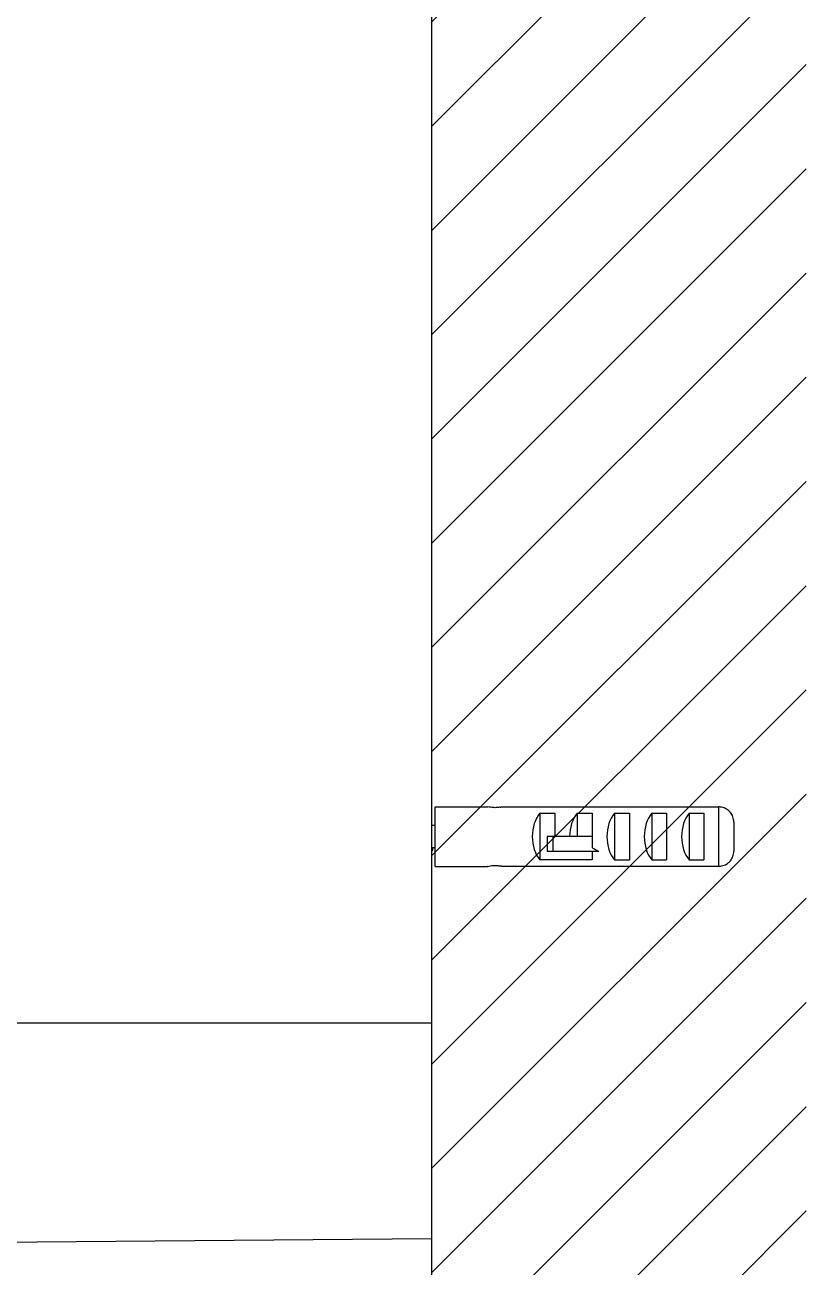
# Model space of a CAD drawing. Header units: millimetres. Extents: x 1236 to 1656, y -100 to 494.
# Drawn here: x 1564.46 to 1585.4, y 73.34 to 106.64 of the extents above; entities that cross this region are included whole.
import ezdxf

# ---------------------------------------------------------------- set-up
doc = ezdxf.new("R2010")
doc.units = ezdxf.units.MM
doc.header["$LTSCALE"] = 0.1
doc.layers.add('hatch', color=2, linetype='Continuous')

msp = doc.modelspace()

# ---------------------------------------------------------------- hatches: boundary and pattern name
at = {"layer": 'hatch'}
h = msp.add_hatch(dxfattribs=at)
h.set_pattern_fill('ANSI31', color=256, scale=0.622055)
h.set_pattern_definition([(45, (944.8059, -29.4733), (-1.3965525, 1.3965525), [])])
edge = h.paths.add_edge_path()
edge.add_line((1585.401, 439.4077), (1575.3631, 439.4077))
edge.add_line((1575.3631, 439.4077), (1575.3631, 158.4212))
edge.add_line((1575.3631, 158.4212), (1575.3698, 158.4195))
edge.add_spline(control_points=[(1575.3698, 158.4195), (1575.4161, 158.4083), (1575.4978, 158.3952), (1575.6105, 158.3952), (1575.6749, 158.4033), (1575.7045, 158.4086)], knot_values=[0, 0, 0, 0, 0.4237752, 0.7322165, 1, 1, 1, 1], degree=3, periodic=0)
edge.add_line((1575.4029, 158.4149), (1575.7363, 158.4149))
edge.add_arc((1575.5498, 159.2689), 0.8741, 280.19055, 282.31636, ccw=False)
edge.add_spline(control_points=[(1575.7045, 158.4086), (1575.6749, 158.4033), (1575.6105, 158.3952), (1575.4978, 158.3952), (1575.4161, 158.4083), (1575.3698, 158.4195)], knot_values=[0, 0, 0, 0, 0.2677835, 0.5762248, 1, 1, 1, 1], degree=3, periodic=0)
edge.add_line((1575.3631, 158.3835), (1575.3631, 156.8274))
edge.add_line((1575.3631, 156.8274), (1575.4029, 156.8274))
edge.add_spline(control_points=[(1575.7045, 156.8338), (1575.6749, 156.8391), (1575.6105, 156.8471), (1575.4978, 156.8471), (1575.4161, 156.834), (1575.3698, 156.8228)], knot_values=[0, 0, 0, 0, 0.2677887, 0.5762346, 1, 1, 1, 1], degree=3, periodic=0)
edge.add_line((1576.615, 156.9967), (1576.7631, 156.9967))
edge.add_ellipse((1577.0964, 157.6212), major_axis=(0, -0.8), ratio=0.6666667, start_angle=218.68219, end_angle=321.31781, ccw=False)
edge.add_line((1576.3089, 158.4149), (1575.4029, 158.4149))
edge.add_spline(control_points=[(1575.3698, 158.4195), (1575.4161, 158.4083), (1575.4978, 158.3952), (1575.6105, 158.3952), (1575.6749, 158.4033), (1575.7045, 158.4086)], knot_values=[0, 0, 0, 0, 0.4237752, 0.7322165, 1, 1, 1, 1], degree=3, periodic=0)
edge.add_arc((1575.5498, 159.2689), 0.8741, 280.19055, 282.31636)
edge.add_line((1575.7363, 158.4149), (1581.9632, 158.4149))
edge.add_line((1581.9632, 158.4149), (1581.9632, 156.8274))
edge.add_line((1581.9632, 156.8274), (1575.4029, 156.8274))
edge.add_spline(control_points=[(1575.7045, 156.8338), (1575.6749, 156.8391), (1575.6105, 156.8471), (1575.4978, 156.8471), (1575.4161, 156.834), (1575.3698, 156.8228)], knot_values=[0, 0, 0, 0, 0.2677887, 0.5762346, 1, 1, 1, 1], degree=3, periodic=0)
edge.add_line((1575.3698, 156.8228), (1575.3631, 156.8212))
edge.add_line((1575.3631, 156.8212), (1575.3631, 146.4209))
edge.add_line((1575.3631, 146.4209), (1575.3698, 146.4193))
edge.add_spline(control_points=[(1575.3698, 146.4193), (1575.4161, 146.4081), (1575.4978, 146.3949), (1575.6105, 146.3949), (1575.6749, 146.403), (1575.7045, 146.4083)], knot_values=[0, 0, 0, 0, 0.4237752, 0.7322165, 1, 1, 1, 1], degree=3, periodic=0)
edge.add_line((1575.4029, 146.4147), (1575.7363, 146.4147))
edge.add_arc((1575.5498, 147.2687), 0.8741, 280.19055, 282.31636, ccw=False)
edge.add_spline(control_points=[(1575.7045, 146.4083), (1575.6749, 146.403), (1575.6105, 146.3949), (1575.4978, 146.3949), (1575.4161, 146.4081), (1575.3698, 146.4193)], knot_values=[0, 0, 0, 0, 0.2677835, 0.5762248, 1, 1, 1, 1], degree=3, periodic=0)
edge.add_line((1575.3631, 146.3832), (1575.3631, 144.8272))
edge.add_line((1575.3631, 144.8272), (1575.4029, 144.8272))
edge.add_spline(control_points=[(1575.7045, 144.8335), (1575.6749, 144.8388), (1575.6105, 144.8469), (1575.4978, 144.8469), (1575.4161, 144.8338), (1575.3698, 144.8226)], knot_values=[0, 0, 0, 0, 0.2677887, 0.5762346, 1, 1, 1, 1], degree=3, periodic=0)
edge.add_line((1576.615, 144.9964), (1576.7631, 144.9964))
edge.add_ellipse((1577.0964, 145.6209), major_axis=(0, -0.8), ratio=0.6666667, start_angle=218.68219, end_angle=321.31781, ccw=False)
edge.add_line((1576.3089, 146.4147), (1575.4029, 146.4147))
edge.add_spline(control_points=[(1575.3698, 146.4193), (1575.4161, 146.4081), (1575.4978, 146.3949), (1575.6105, 146.3949), (1575.6749, 146.403), (1575.7045, 146.4083)], knot_values=[0, 0, 0, 0, 0.4237752, 0.7322165, 1, 1, 1, 1], degree=3, periodic=0)
edge.add_arc((1575.5498, 147.2687), 0.8741, 280.19055, 282.31636)
edge.add_line((1575.7363, 146.4147), (1581.9632, 146.4147))
edge.add_line((1581.9632, 146.4147), (1581.9632, 144.8272))
edge.add_line((1581.9632, 144.8272), (1575.4029, 144.8272))
edge.add_spline(control_points=[(1575.7045, 144.8335), (1575.6749, 144.8388), (1575.6105, 144.8469), (1575.4978, 144.8469), (1575.4161, 144.8338), (1575.3698, 144.8226)], knot_values=[0, 0, 0, 0, 0.2677887, 0.5762346, 1, 1, 1, 1], degree=3, periodic=0)
edge.add_line((1575.3698, 144.8226), (1575.3631, 144.8209))
edge.add_line((1575.3631, 144.8209), (1575.3631, -43.8302))
edge.add_line((1575.3631, -43.8302), (1585.401, -43.8302))
edge.add_line((1585.401, -43.8302), (1585.401, 439.4077))

# ---------------------------------------------------------------- linework, layer by layer
for p, q in [((1575.3631, 439.4077), (1575.3631, -43.8302)), ((1575.463, 84.0796), (1575.463, 85.6796)), ((1575.463, 85.6796), (1576.8631, 85.6796)), ((1576.863, 85.6796), (1576.8698, 85.678)), ((1577.2363, 85.6734), (1583.0632, 85.6734)), ((1583.0632, 84.0859), (1583.0632, 85.6734)), ((1578.2631, 85.5041), (1578.2631, 84.2551)), ((1578.2631, 85.5041), (1578.6631, 85.5041)), ((1578.6631, 85.5041), (1578.6631, 84.8796)), ((1579.2631, 85.5041), (1579.2631, 84.8796)), ((1579.2631, 85.5041), (1579.6631, 85.5041)), ((1579.6631, 85.5041), (1579.6631, 84.8796)), ((1580.2631, 85.5041), (1580.2631, 84.2551)), ((1580.2631, 85.5041), (1580.6631, 85.5041)), ((1580.6631, 85.5041), (1580.6631, 84.2551)), ((1581.2631, 85.5041), (1581.2631, 84.2551)), ((1581.2631, 85.5041), (1581.6631, 85.5041)), ((1581.6631, 85.5041), (1581.6631, 84.2551)), ((1582.2632, 85.5041), (1582.2632, 84.2551)), ((1582.2632, 85.5041), (1582.6632, 85.5041)), ((1582.6632, 85.5041), (1582.6632, 84.2551)), ((1583.4632, 85.2669), (1583.4632, 84.4923)), ((1575.463, 85.1796), (1575.363, 85.1796)), ((1575.463, 85.1796), (1575.363, 85.1796)), ((1575.463, 84.5796), (1575.3827, 84.5796)), ((1575.463, 84.5796), (1575.3827, 84.5796)), ((1575.4063, 84.5685), (1575.4091, 84.5796)), ((1578.4645, 84.8796), (1578.4645, 84.4796)), ((1579.6631, 84.8796), (1578.4645, 84.8796)), ((1578.6142, 84.8796), (1578.6142, 84.4796)), ((1579.6631, 84.8796), (1579.6631, 84.5882)), ((1579.6631, 84.2551), (1578.2631, 84.2551)), ((1579.8418, 84.4796), (1578.4645, 84.4796)), ((1579.6631, 84.4796), (1579.6631, 84.2551)), ((1580.2631, 84.2551), (1580.6631, 84.2551)), ((1581.2631, 84.2551), (1581.6631, 84.2551)), ((1582.2632, 84.2551), (1582.6632, 84.2551)), ((1575.463, 84.0796), (1576.8631, 84.0796)), ((1576.8698, 84.0813), (1576.863, 84.0796)), ((1577.2363, 84.0859), (1583.0632, 84.0859)), ((1575.363, 79.8795), (1549.9625, 79.8795)), ((1575.363, 74.1011), (1549.9625, 73.8794))]:
    msp.add_line(p, q)
for centre, radius, start, end in [((1577.0498, 86.5274), 0.8741, 280.19055, 282.31636), ((1583.0631, 85.2763), 0.3971, 84.28983, 89.99344), ((1583.0401, 85.2669), 0.4231, 359.99901, 5.44425), ((1583.0401, 84.4923), 0.4231, 354.55575, 0.00099), ((1577.0512, 83.239), 0.8668, 77.6747, 79.81841), ((1583.0631, 84.4829), 0.3971, 270.00656, 275.71017)]:
    msp.add_arc(centre, radius, start, end)
for centre, start_param, end_param in [((1578.5964, 84.8796), 3.8167242, 5.6080538), ((1579.5964, 84.8796), -2.4664611, -1.5707963), ((1580.5965, 84.8796), 3.8167242, 5.6080538), ((1581.5965, 84.8796), 3.8167242, 5.6080538), ((1582.5965, 84.8796), 3.8167242, 5.6080538)]:
    msp.add_ellipse(centre, major_axis=(0, -0.8), ratio=0.6666667, start_param=start_param, end_param=end_param)
for points, knots in [([(1577.2045, 85.667), (1577.1748, 85.6617), (1577.1105, 85.6536), (1576.9978, 85.6536), (1576.9161, 85.6668), (1576.8698, 85.678)], [0, 0, 0, 0, 0.2677835, 0.5762248, 1, 1, 1, 1]), ([(1583.4613, 85.3071), (1583.4569, 85.3528), (1583.4328, 85.4436), (1583.3531, 85.5594), (1583.239, 85.6414), (1583.1483, 85.6668), (1583.1026, 85.6714)], [0, 0, 0, 0, 0.2500554, 0.500045, 0.7500121, 1, 1, 1, 1]), ([(1575.3827, 84.5796), (1575.381, 84.5796), (1575.3764, 84.5805), (1575.3694, 84.5855), (1575.3652, 84.5907), (1575.363, 84.5938)], [0, 0, 0, 0, 0.1989339, 0.547253, 1, 1, 1, 1]), ([(1579.8418, 84.4796), (1579.8257, 84.4866), (1579.7625, 84.5162), (1579.7029, 84.5542), (1579.6631, 84.5882)], [0, 0, 0, 0, 0.2510721, 1, 1, 1, 1]), ([(1575.363, 84.4796), (1575.3649, 84.4796), (1575.3691, 84.4809), (1575.3745, 84.4857), (1575.3799, 84.4931), (1575.3852, 84.5032), (1575.3905, 84.5159), (1575.3981, 84.5378), (1575.4031, 84.5558), (1575.4063, 84.5685)], [0, 0, 0, 0, 0.0546709, 0.1222517, 0.2099347, 0.3205868, 0.4551829, 0.6137548, 1, 1, 1, 1]), ([(1583.1026, 84.0878), (1583.1483, 84.0924), (1583.239, 84.1178), (1583.3531, 84.1998), (1583.4328, 84.3156), (1583.4569, 84.4064), (1583.4613, 84.4522)], [0, 0, 0, 0, 0.2499879, 0.499955, 0.7499446, 1, 1, 1, 1]), ([(1576.8698, 84.0813), (1576.9161, 84.0925), (1576.9978, 84.1056), (1577.1105, 84.1056), (1577.1748, 84.0975), (1577.2045, 84.0922)], [0, 0, 0, 0, 0.4237654, 0.7322113, 1, 1, 1, 1])]:
    msp.add_open_spline(points, degree=3, knots=knots)

doc.saveas('drawing.dxf')
